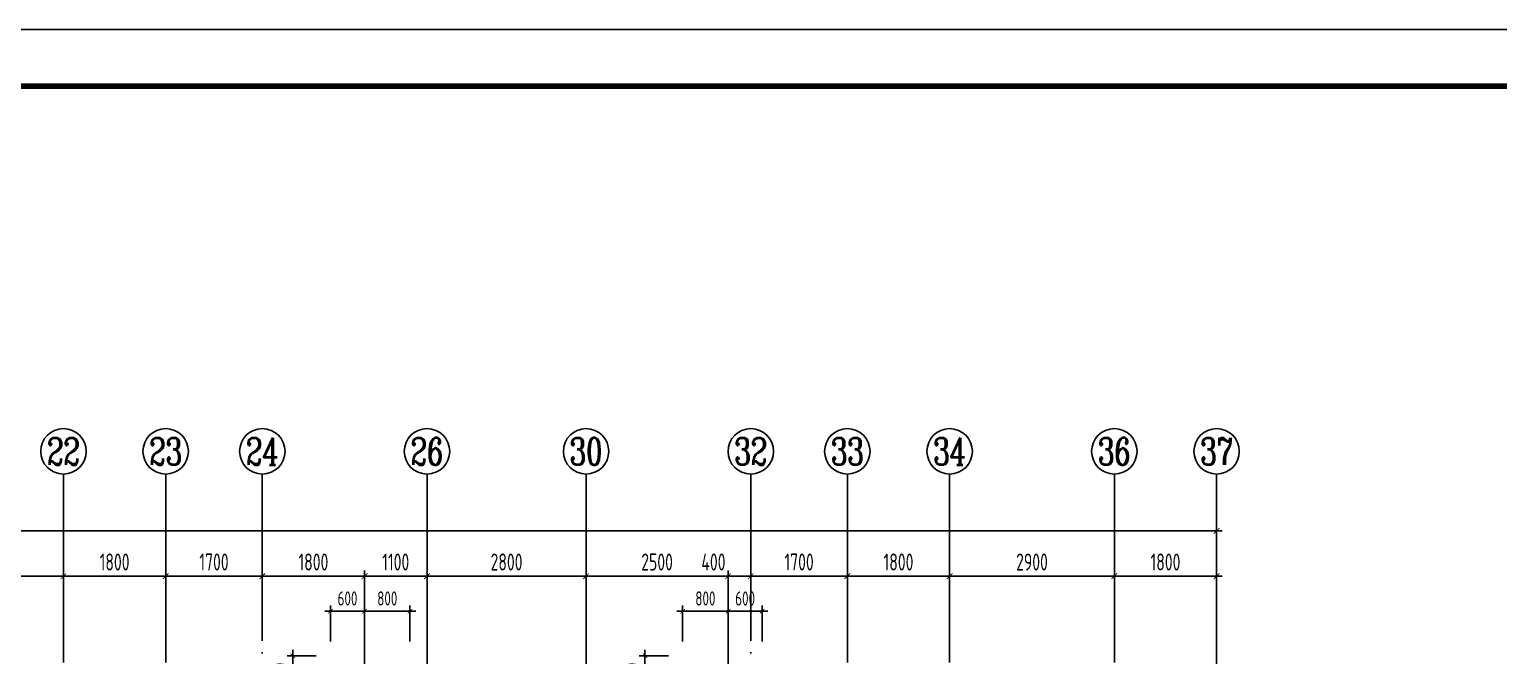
# Model space of a CAD drawing. Extents: x -668857 to 143095, y -247466 to 228182.
# Drawn here: x -398928 to -373064, y 215146 to 226182 of the extents above; entities that cross this region are included whole.
import ezdxf
from ezdxf.enums import TextEntityAlignment as Align

# ---------------------------------------------------------------- set-up
doc = ezdxf.new("R2010")
doc.units = 0
doc.header["$LTSCALE"] = 1000
doc.linetypes.add('DOTE', pattern=[2.42, 2, -0.2, 0.02, -0.2])
doc.layers.get('0').update_dxf_attribs({"linetype": 'CONTINUOUS'})
doc.layers.get('DEFPOINTS').update_dxf_attribs({"linetype": 'CONTINUOUS'})
for name, color, linetype in [('-TK', 7, 'CONTINUOUS'), ('A-AXIS', 1, 'CONTINUOUS'), ('A-DOTE', 10, 'DOTE'), ('AXIS_NUM', 7, 'CONTINUOUS'), ('S-J基础底板标注', 3, 'CONTINUOUS'), ('S-Y一般标注', 3, 'CONTINUOUS')]:
    doc.layers.add(name, color=color, linetype=linetype)
doc.styles.add('TSSD_Axis', font='complex.shx', dxfattribs={"width": 0.7, "bigfont": 'hztxt.shx'})
doc.styles.add('TSSD_DIMENSION', font='Tssdeng.shx', dxfattribs={"width": 0.7, "bigfont": 'tssdchn.shx'})
doc.dimstyles.new('TSSD_100_100', dxfattribs={"dimtxt": 300, "dimasz": 100, "dimexe": 100, "dimexo": 250, "dimgap": 100, "dimtad": 1, "dimdec": 0, "dimzin": 0, "dimdsep": 46, "dimtxsty": 'TSSD_DIMENSION', "dimblk": 'ARCHTICK', "dimcen": 0, "dimdle": 100, "dimclrt": 7, "dimadec": 0, "dimazin": 0, "dimtfac": 1, "dimtdec": 0, "dimtix": 1, "dimtmove": 2, "dimatfit": 3, "dimldrblk": 'ARCHTICK', "dimfxl": 0, "dimtolj": 1, "dimtzin": 0, "dimarcsym": 0})
doc.dimstyles.new('TSSD_100_100$0', dxfattribs={"dimtxt": 300, "dimasz": 80, "dimexe": 100, "dimexo": 250, "dimgap": 100, "dimtad": 1, "dimdec": 0, "dimzin": 0, "dimdsep": 46, "dimtxsty": 'TSSD_DIMENSION', "dimblk": 'ARCHTICK', "dimcen": 0, "dimdle": 100, "dimclrd": 3, "dimclre": 3, "dimclrt": 7, "dimadec": 0, "dimazin": 0, "dimtfac": 1, "dimtdec": 0, "dimtix": 1, "dimtmove": 2, "dimatfit": 3, "dimldrblk": 'ARCHTICK', "dimfxl": 0, "dimtolj": 1, "dimtzin": 0, "dimarcsym": 0})

# ---------------------------------------------------------------- blocks, each defined once
blk = doc.blocks.new('A1')
blk.add_lwpolyline([(0, 59400), (0, 0), (84100, 0), (84100, 59400)], close=True)
at = {"const_width": 100}
blk.add_lwpolyline([(2500, 58400), (2500, 1000), (83100, 1000), (83100, 58400)], close=True, dxfattribs=at)
blk = doc.blocks.new('ts_axno')
at = {"color": 0, "linetype": 'ByBlock', "lineweight": -2}
blk.add_circle((0, 0), 0.5, dxfattribs=at)
at = {"color": 0, "linetype": 'ByBlock', "lineweight": -2, "style": 'TSSD_Axis', "width": 0.7}
blk.add_attdef('A', text='', height=0.6, dxfattribs=at).set_placement((0, 0), align=Align.MIDDLE_CENTER)
blk = doc.blocks.new('_ArchTick')
at = {"color": 0, "linetype": 'ByBlock', "const_width": 0.15}
blk.add_lwpolyline([(-0.5, -0.5), (0.5, 0.5)], dxfattribs=at)
blk = doc.blocks.new('*D229')
at = {"layer": 'DEFPOINTS', "color": 0}
for p in [(34300, 22100), (31400, 21100), (34300, 21100)]:
    blk.add_point(p, dxfattribs=at)
at = {"layer": 'S-Y一般标注', "color": 0, "lineweight": -2}
for p, q in [((31300, 22100), (34400, 22100)), ((31400, 21350), (31400, 22200)), ((34300, 21350), (34300, 22200))]:
    blk.add_line(p, q, dxfattribs=at)
at = {"layer": 'S-Y一般标注', "color": 0, "lineweight": -2, "xscale": 100, "yscale": 100, "zscale": 100, "rotation": 180}
blk.add_blockref('_ArchTick', (31400, 22100), dxfattribs=at)
at = {"layer": 'S-Y一般标注', "color": 0, "lineweight": -2, "xscale": 100, "yscale": 100, "zscale": 100}
blk.add_blockref('_ArchTick', (34300, 22100), dxfattribs=at)
at = {"layer": 'S-Y一般标注', "color": 7, "insert": (32850, 22350), "char_height": 300, "attachment_point": 5, "style": 'TSSD_DIMENSION'}
blk.add_mtext('\\A1;2900', dxfattribs=at)
blk = doc.blocks.new('*D230')
at = {"layer": 'DEFPOINTS', "color": 0}
for p in [(36100, 22100), (34300, 21100), (36100, 21100)]:
    blk.add_point(p, dxfattribs=at)
at = {"layer": 'S-Y一般标注', "color": 0, "lineweight": -2}
for p, q in [((34200, 22100), (36200, 22100)), ((34300, 21350), (34300, 22200)), ((36100, 21350), (36100, 22200))]:
    blk.add_line(p, q, dxfattribs=at)
at = {"layer": 'S-Y一般标注', "color": 0, "lineweight": -2, "xscale": 100, "yscale": 100, "zscale": 100, "rotation": 180}
blk.add_blockref('_ArchTick', (34300, 22100), dxfattribs=at)
at = {"layer": 'S-Y一般标注', "color": 0, "lineweight": -2, "xscale": 100, "yscale": 100, "zscale": 100}
blk.add_blockref('_ArchTick', (36100, 22100), dxfattribs=at)
at = {"layer": 'S-Y一般标注', "color": 7, "insert": (35200, 22350), "char_height": 300, "attachment_point": 5, "style": 'TSSD_DIMENSION'}
blk.add_mtext('\\A1;1800', dxfattribs=at)
blk = doc.blocks.new('*D231')
at = {"layer": 'DEFPOINTS', "color": 0}
for p in [(37800, 22100), (36100, 21100), (37800, 21100)]:
    blk.add_point(p, dxfattribs=at)
at = {"layer": 'S-Y一般标注', "color": 0, "lineweight": -2}
for p, q in [((36000, 22100), (37900, 22100)), ((36100, 21350), (36100, 22200)), ((37800, 21350), (37800, 22200))]:
    blk.add_line(p, q, dxfattribs=at)
at = {"layer": 'S-Y一般标注', "color": 0, "lineweight": -2, "xscale": 100, "yscale": 100, "zscale": 100, "rotation": 180}
blk.add_blockref('_ArchTick', (36100, 22100), dxfattribs=at)
at = {"layer": 'S-Y一般标注', "color": 0, "lineweight": -2, "xscale": 100, "yscale": 100, "zscale": 100}
blk.add_blockref('_ArchTick', (37800, 22100), dxfattribs=at)
at = {"layer": 'S-Y一般标注', "color": 7, "insert": (36950, 22350), "char_height": 300, "attachment_point": 5, "style": 'TSSD_DIMENSION'}
blk.add_mtext('\\A1;1700', dxfattribs=at)
blk = doc.blocks.new('*D232')
at = {"layer": 'DEFPOINTS', "color": 0}
for p in [(40700, 22100), (39600, 21100), (40700, 21100)]:
    blk.add_point(p, dxfattribs=at)
at = {"layer": 'S-Y一般标注', "color": 0, "lineweight": -2}
for p, q in [((39500, 22100), (40800, 22100)), ((39600, 21350), (39600, 22200)), ((40700, 21350), (40700, 22200))]:
    blk.add_line(p, q, dxfattribs=at)
at = {"layer": 'S-Y一般标注', "color": 0, "lineweight": -2, "xscale": 100, "yscale": 100, "zscale": 100, "rotation": 180}
blk.add_blockref('_ArchTick', (39600, 22100), dxfattribs=at)
at = {"layer": 'S-Y一般标注', "color": 0, "lineweight": -2, "xscale": 100, "yscale": 100, "zscale": 100}
blk.add_blockref('_ArchTick', (40700, 22100), dxfattribs=at)
at = {"layer": 'S-Y一般标注', "color": 7, "insert": (40150, 22350), "char_height": 300, "attachment_point": 5, "style": 'TSSD_DIMENSION'}
blk.add_mtext('\\A1;1100', dxfattribs=at)
blk = doc.blocks.new('*D233')
at = {"layer": 'DEFPOINTS', "color": 0}
for p in [(43500, 22100), (40700, 21100), (43500, 21100)]:
    blk.add_point(p, dxfattribs=at)
at = {"layer": 'S-Y一般标注', "color": 0, "lineweight": -2}
for p, q in [((40600, 22100), (43600, 22100)), ((40700, 21350), (40700, 22200)), ((43500, 21350), (43500, 22200))]:
    blk.add_line(p, q, dxfattribs=at)
at = {"layer": 'S-Y一般标注', "color": 0, "lineweight": -2, "xscale": 100, "yscale": 100, "zscale": 100, "rotation": 180}
blk.add_blockref('_ArchTick', (40700, 22100), dxfattribs=at)
at = {"layer": 'S-Y一般标注', "color": 0, "lineweight": -2, "xscale": 100, "yscale": 100, "zscale": 100}
blk.add_blockref('_ArchTick', (43500, 22100), dxfattribs=at)
at = {"layer": 'S-Y一般标注', "color": 7, "insert": (42100, 22350), "char_height": 300, "attachment_point": 5, "style": 'TSSD_DIMENSION'}
blk.add_mtext('\\A1;2800', dxfattribs=at)
blk = doc.blocks.new('*D234')
at = {"layer": 'DEFPOINTS', "color": 0}
for p in [(46400, 22100), (46000, 21100), (46400, 21100)]:
    blk.add_point(p, dxfattribs=at)
at = {"layer": 'S-Y一般标注', "color": 0, "lineweight": -2}
for p, q in [((45900, 22100), (46500, 22100)), ((46000, 21350), (46000, 22200)), ((46400, 21350), (46400, 22200))]:
    blk.add_line(p, q, dxfattribs=at)
at = {"layer": 'S-Y一般标注', "color": 0, "lineweight": -2, "xscale": 100, "yscale": 100, "zscale": 100, "rotation": 180}
blk.add_blockref('_ArchTick', (46000, 22100), dxfattribs=at)
at = {"layer": 'S-Y一般标注', "color": 0, "lineweight": -2, "xscale": 100, "yscale": 100, "zscale": 100}
blk.add_blockref('_ArchTick', (46400, 22100), dxfattribs=at)
at = {"layer": 'S-Y一般标注', "color": 7, "insert": (45742, 22350), "char_height": 300, "attachment_point": 5, "style": 'TSSD_DIMENSION'}
blk.add_mtext('\\A1;400', dxfattribs=at)
blk = doc.blocks.new('*D235')
at = {"layer": 'DEFPOINTS', "color": 0}
for p in [(48100, 22100), (46400, 21100), (48100, 21100)]:
    blk.add_point(p, dxfattribs=at)
at = {"layer": 'S-Y一般标注', "color": 0, "lineweight": -2}
for p, q in [((46300, 22100), (48200, 22100)), ((46400, 21350), (46400, 22200)), ((48100, 21350), (48100, 22200))]:
    blk.add_line(p, q, dxfattribs=at)
at = {"layer": 'S-Y一般标注', "color": 0, "lineweight": -2, "xscale": 100, "yscale": 100, "zscale": 100, "rotation": 180}
blk.add_blockref('_ArchTick', (46400, 22100), dxfattribs=at)
at = {"layer": 'S-Y一般标注', "color": 0, "lineweight": -2, "xscale": 100, "yscale": 100, "zscale": 100}
blk.add_blockref('_ArchTick', (48100, 22100), dxfattribs=at)
at = {"layer": 'S-Y一般标注', "color": 7, "insert": (47250, 22350), "char_height": 300, "attachment_point": 5, "style": 'TSSD_DIMENSION'}
blk.add_mtext('\\A1;1700', dxfattribs=at)
blk = doc.blocks.new('*D236')
at = {"layer": 'DEFPOINTS', "color": 0}
for p in [(49900, 22100), (48100, 21100), (49900, 21100)]:
    blk.add_point(p, dxfattribs=at)
at = {"layer": 'S-Y一般标注', "color": 0, "lineweight": -2}
for p, q in [((48000, 22100), (50000, 22100)), ((48100, 21350), (48100, 22200)), ((49900, 21350), (49900, 22200))]:
    blk.add_line(p, q, dxfattribs=at)
at = {"layer": 'S-Y一般标注', "color": 0, "lineweight": -2, "xscale": 100, "yscale": 100, "zscale": 100, "rotation": 180}
blk.add_blockref('_ArchTick', (48100, 22100), dxfattribs=at)
at = {"layer": 'S-Y一般标注', "color": 0, "lineweight": -2, "xscale": 100, "yscale": 100, "zscale": 100}
blk.add_blockref('_ArchTick', (49900, 22100), dxfattribs=at)
at = {"layer": 'S-Y一般标注', "color": 7, "insert": (49000, 22350), "char_height": 300, "attachment_point": 5, "style": 'TSSD_DIMENSION'}
blk.add_mtext('\\A1;1800', dxfattribs=at)
blk = doc.blocks.new('*D237')
at = {"layer": 'DEFPOINTS', "color": 0}
for p in [(52800, 22100), (49900, 21100), (52800, 21100)]:
    blk.add_point(p, dxfattribs=at)
at = {"layer": 'S-Y一般标注', "color": 0, "lineweight": -2}
for p, q in [((49800, 22100), (52900, 22100)), ((49900, 21350), (49900, 22200)), ((52800, 21350), (52800, 22200))]:
    blk.add_line(p, q, dxfattribs=at)
at = {"layer": 'S-Y一般标注', "color": 0, "lineweight": -2, "xscale": 100, "yscale": 100, "zscale": 100, "rotation": 180}
blk.add_blockref('_ArchTick', (49900, 22100), dxfattribs=at)
at = {"layer": 'S-Y一般标注', "color": 0, "lineweight": -2, "xscale": 100, "yscale": 100, "zscale": 100}
blk.add_blockref('_ArchTick', (52800, 22100), dxfattribs=at)
at = {"layer": 'S-Y一般标注', "color": 7, "insert": (51350, 22350), "char_height": 300, "attachment_point": 5, "style": 'TSSD_DIMENSION'}
blk.add_mtext('\\A1;2900', dxfattribs=at)
blk = doc.blocks.new('*D238')
at = {"layer": 'DEFPOINTS', "color": 0}
for p in [(54600, 22100), (52800, 21100), (54600, 21100)]:
    blk.add_point(p, dxfattribs=at)
at = {"layer": 'S-Y一般标注', "color": 0, "lineweight": -2}
for p, q in [((52700, 22100), (54700, 22100)), ((52800, 21350), (52800, 22200)), ((54600, 21350), (54600, 22200))]:
    blk.add_line(p, q, dxfattribs=at)
at = {"layer": 'S-Y一般标注', "color": 0, "lineweight": -2, "xscale": 100, "yscale": 100, "zscale": 100, "rotation": 180}
blk.add_blockref('_ArchTick', (52800, 22100), dxfattribs=at)
at = {"layer": 'S-Y一般标注', "color": 0, "lineweight": -2, "xscale": 100, "yscale": 100, "zscale": 100}
blk.add_blockref('_ArchTick', (54600, 22100), dxfattribs=at)
at = {"layer": 'S-Y一般标注', "color": 7, "insert": (53700, 22350), "char_height": 300, "attachment_point": 5, "style": 'TSSD_DIMENSION'}
blk.add_mtext('\\A1;1800', dxfattribs=at)
blk = doc.blocks.new('*D239')
at = {"layer": 'DEFPOINTS', "color": 0}
for p in [(54600, 22900), (4600, 21100), (54600, 21100)]:
    blk.add_point(p, dxfattribs=at)
at = {"layer": 'S-Y一般标注', "color": 0, "lineweight": -2}
for p, q in [((4500, 22900), (54700, 22900)), ((4600, 21350), (4600, 23000)), ((54600, 21350), (54600, 23000))]:
    blk.add_line(p, q, dxfattribs=at)
at = {"layer": 'S-Y一般标注', "color": 0, "lineweight": -2, "xscale": 100, "yscale": 100, "zscale": 100, "rotation": 180}
blk.add_blockref('_ArchTick', (4600, 22900), dxfattribs=at)
at = {"layer": 'S-Y一般标注', "color": 0, "lineweight": -2, "xscale": 100, "yscale": 100, "zscale": 100}
blk.add_blockref('_ArchTick', (54600, 22900), dxfattribs=at)
at = {"layer": 'S-Y一般标注', "color": 7, "insert": (29600, 23150), "char_height": 300, "attachment_point": 5, "style": 'TSSD_DIMENSION'}
blk.add_mtext('\\A1;50000', dxfattribs=at)
blk = doc.blocks.new('*D254')
at = {"layer": 'DEFPOINTS', "color": 0}
for p in [(39600, 22100), (37800, 21100), (39600, 21100)]:
    blk.add_point(p, dxfattribs=at)
at = {"layer": 'S-Y一般标注', "color": 0, "lineweight": -2}
for p, q in [((37700, 22100), (39700, 22100)), ((37800, 21350), (37800, 22200)), ((39600, 21350), (39600, 22200))]:
    blk.add_line(p, q, dxfattribs=at)
at = {"layer": 'S-Y一般标注', "color": 0, "lineweight": -2, "xscale": 100, "yscale": 100, "zscale": 100, "rotation": 180}
blk.add_blockref('_ArchTick', (37800, 22100), dxfattribs=at)
at = {"layer": 'S-Y一般标注', "color": 0, "lineweight": -2, "xscale": 100, "yscale": 100, "zscale": 100}
blk.add_blockref('_ArchTick', (39600, 22100), dxfattribs=at)
at = {"layer": 'S-Y一般标注', "color": 7, "insert": (38700, 22350), "char_height": 300, "attachment_point": 5, "style": 'TSSD_DIMENSION'}
blk.add_mtext('\\A1;1800', dxfattribs=at)
blk = doc.blocks.new('*D255')
at = {"layer": 'DEFPOINTS', "color": 0}
for p in [(46000, 22100), (43500, 21100), (46000, 21100)]:
    blk.add_point(p, dxfattribs=at)
at = {"layer": 'S-Y一般标注', "color": 0, "lineweight": -2}
for p, q in [((43400, 22100), (46100, 22100)), ((43500, 21350), (43500, 22200)), ((46000, 21350), (46000, 22200))]:
    blk.add_line(p, q, dxfattribs=at)
at = {"layer": 'S-Y一般标注', "color": 0, "lineweight": -2, "xscale": 100, "yscale": 100, "zscale": 100, "rotation": 180}
blk.add_blockref('_ArchTick', (43500, 22100), dxfattribs=at)
at = {"layer": 'S-Y一般标注', "color": 0, "lineweight": -2, "xscale": 100, "yscale": 100, "zscale": 100}
blk.add_blockref('_ArchTick', (46000, 22100), dxfattribs=at)
at = {"layer": 'S-Y一般标注', "color": 7, "insert": (44750, 22350), "char_height": 300, "attachment_point": 5, "style": 'TSSD_DIMENSION'}
blk.add_mtext('\\A1;2500', dxfattribs=at)
blk = doc.blocks.new('*D942')
at = {"layer": 'DEFPOINTS', "color": 0}
for p in [(-394292, 215146), (-393628, 215146), (-393628, 214546)]:
    blk.add_point(p, dxfattribs=at)
at = {"layer": 'S-J基础底板标注', "color": 3, "lineweight": -2}
for p, q in [((-394292, 214446), (-394292, 215246)), ((-393878, 215146), (-394392, 215146)), ((-393878, 214546), (-394392, 214546))]:
    blk.add_line(p, q, dxfattribs=at)
at = {"layer": 'S-J基础底板标注', "color": 3, "lineweight": -2, "xscale": 80, "yscale": 80, "zscale": 80}
for p, rotation in [((-394292, 215146), 90), ((-394292, 214546), 270)]:
    blk.add_blockref('_ArchTick', p, dxfattribs=dict(at, rotation=rotation))
at = {"layer": 'S-J基础底板标注', "color": 7, "insert": (-394517, 214846), "char_height": 250, "attachment_point": 5, "rotation": 90, "style": 'TSSD_DIMENSION'}
blk.add_mtext('\\A1;600', dxfattribs=at)
blk = doc.blocks.new('*D950')
at = {"layer": 'DEFPOINTS', "color": 0}
for p in [(-388092, 215146), (-387428, 215146), (-387428, 214546)]:
    blk.add_point(p, dxfattribs=at)
at = {"layer": 'S-J基础底板标注', "color": 3, "lineweight": -2}
for p, q in [((-388092, 214446), (-388092, 215246)), ((-387678, 215146), (-388192, 215146)), ((-387678, 214546), (-388192, 214546))]:
    blk.add_line(p, q, dxfattribs=at)
at = {"layer": 'S-J基础底板标注', "color": 3, "lineweight": -2, "xscale": 80, "yscale": 80, "zscale": 80}
for p, rotation in [((-388092, 215146), 90), ((-388092, 214546), 270)]:
    blk.add_blockref('_ArchTick', p, dxfattribs=dict(at, rotation=rotation))
at = {"layer": 'S-J基础底板标注', "color": 7, "insert": (-388317, 214846), "char_height": 250, "attachment_point": 5, "rotation": 90, "style": 'TSSD_DIMENSION'}
blk.add_mtext('\\A1;600', dxfattribs=at)
blk = doc.blocks.new('*D952')
at = {"layer": 'DEFPOINTS', "color": 0}
for p in [(-386628, 215929), (-387428, 215146), (-386628, 215146)]:
    blk.add_point(p, dxfattribs=at)
at = {"layer": 'S-J基础底板标注', "color": 3, "lineweight": -2}
for p, q in [((-387428, 215396), (-387428, 216029)), ((-386628, 215396), (-386628, 216029)), ((-387528, 215929), (-386528, 215929))]:
    blk.add_line(p, q, dxfattribs=at)
at = {"layer": 'S-J基础底板标注', "color": 3, "lineweight": -2, "xscale": 80, "yscale": 80, "zscale": 80, "rotation": 180}
blk.add_blockref('_ArchTick', (-387428, 215929), dxfattribs=at)
at = {"layer": 'S-J基础底板标注', "color": 3, "lineweight": -2, "xscale": 80, "yscale": 80, "zscale": 80}
blk.add_blockref('_ArchTick', (-386628, 215929), dxfattribs=at)
at = {"layer": 'S-J基础底板标注', "color": 7, "insert": (-387028, 216154), "char_height": 250, "attachment_point": 5, "style": 'TSSD_DIMENSION'}
blk.add_mtext('\\A1;800', dxfattribs=at)
blk = doc.blocks.new('*D953')
at = {"layer": 'DEFPOINTS', "color": 0}
for p in [(-393028, 215929), (-393628, 215146), (-393028, 215146)]:
    blk.add_point(p, dxfattribs=at)
at = {"layer": 'S-J基础底板标注', "color": 3, "lineweight": -2}
for p, q in [((-393628, 215396), (-393628, 216029)), ((-393028, 215396), (-393028, 216029)), ((-393728, 215929), (-392928, 215929))]:
    blk.add_line(p, q, dxfattribs=at)
at = {"layer": 'S-J基础底板标注', "color": 3, "lineweight": -2, "xscale": 80, "yscale": 80, "zscale": 80}
for p, rotation in [((-393628, 215929), 179.9998922941232), ((-393028, 215929), 359.9998922941232)]:
    blk.add_blockref('_ArchTick', p, dxfattribs=dict(at, rotation=rotation))
at = {"layer": 'S-J基础底板标注', "color": 7, "insert": (-393328, 216154), "char_height": 250, "attachment_point": 5, "rotation": 359.9999, "style": 'TSSD_DIMENSION'}
blk.add_mtext('\\A1;600', dxfattribs=at)
blk = doc.blocks.new('*D982')
at = {"layer": 'DEFPOINTS', "color": 0}
for p in [(-392228, 215929), (-393028, 215146), (-392228, 215146)]:
    blk.add_point(p, dxfattribs=at)
at = {"layer": 'S-J基础底板标注', "color": 3, "lineweight": -2}
for p, q in [((-393028, 215396), (-393028, 216029)), ((-392228, 215396), (-392228, 216029)), ((-393128, 215929), (-392128, 215929))]:
    blk.add_line(p, q, dxfattribs=at)
at = {"layer": 'S-J基础底板标注', "color": 3, "lineweight": -2, "xscale": 80, "yscale": 80, "zscale": 80}
for p, rotation in [((-393028, 215929), 179.9998922941093), ((-392228, 215929), 359.9998922941092)]:
    blk.add_blockref('_ArchTick', p, dxfattribs=dict(at, rotation=rotation))
at = {"layer": 'S-J基础底板标注', "color": 7, "insert": (-392628, 216154), "char_height": 250, "attachment_point": 5, "rotation": 359.9999, "style": 'TSSD_DIMENSION'}
blk.add_mtext('\\A1;800', dxfattribs=at)
blk = doc.blocks.new('*D983')
at = {"layer": 'DEFPOINTS', "color": 0}
for p in [(-386028, 215929), (-386628, 215146), (-386028, 215146)]:
    blk.add_point(p, dxfattribs=at)
at = {"layer": 'S-J基础底板标注', "color": 3, "lineweight": -2}
for p, q in [((-386628, 215396), (-386628, 216029)), ((-386028, 215396), (-386028, 216029)), ((-386728, 215929), (-385928, 215929))]:
    blk.add_line(p, q, dxfattribs=at)
at = {"layer": 'S-J基础底板标注', "color": 3, "lineweight": -2, "xscale": 80, "yscale": 80, "zscale": 80, "rotation": 180}
blk.add_blockref('_ArchTick', (-386628, 215929), dxfattribs=at)
at = {"layer": 'S-J基础底板标注', "color": 3, "lineweight": -2, "xscale": 80, "yscale": 80, "zscale": 80}
blk.add_blockref('_ArchTick', (-386028, 215929), dxfattribs=at)
at = {"layer": 'S-J基础底板标注', "color": 7, "insert": (-386328, 216154), "char_height": 250, "attachment_point": 5, "style": 'TSSD_DIMENSION'}
blk.add_mtext('\\A1;600', dxfattribs=at)
blk = doc.blocks.new('20210726.16350016')
at = {"layer": 'A-AXIS'}
for p, q in [((34300, 21100), (34300, 23900)), ((36100, 21100), (36100, 23900)), ((37800, 21100), (37800, 23900)), ((40700, 21100), (40700, 23900)), ((43500, 21100), (43500, 23900)), ((46400, 21100), (46400, 23900)), ((48100, 21100), (48100, 23900)), ((49900, 21100), (49900, 23900)), ((52800, 21100), (52800, 23900)), ((54600, 21100), (54600, 23900))]:
    blk.add_line(p, q, dxfattribs=at)
at = {"layer": 'A-DOTE'}
for p, q in [((34300, 10900), (34300, 21100)), ((36100, 10900), (36100, 21100)), ((37800, 13700), (37800, 21100)), ((39600, 17600), (39600, 21100)), ((40700, 13100.3), (40700, 21100)), ((43500, 13100.3), (43500, 21100)), ((46000, 17600), (46000, 21100)), ((46400, 13700), (46400, 21100)), ((48100, 10900), (48100, 21100)), ((49900, 10900), (49900, 21100)), ((52800, 10900), (52800, 21100)), ((54600, 21100), (54600, 3600))]:
    blk.add_line(p, q, dxfattribs=at)
at = {"layer": 'A-AXIS'}
ref = blk.add_blockref('ts_axno', (34300, 24300), dxfattribs=dict(at, xscale=800, yscale=800, zscale=800))
ref.add_attrib('14', '22', dxfattribs={"layer": 'AXIS_NUM', "height": 480, "style": 'TSSD_Axis', "width": 0.7}).set_placement((34300, 24300), align=Align.MIDDLE_CENTER)
ref = blk.add_blockref('ts_axno', (36100, 24300), dxfattribs=dict(at, xscale=800, yscale=800, zscale=800))
ref.add_attrib('15', '23', dxfattribs={"layer": 'AXIS_NUM', "height": 480, "style": 'TSSD_Axis', "width": 0.7}).set_placement((36100, 24300), align=Align.MIDDLE_CENTER)
ref = blk.add_blockref('ts_axno', (37800, 24300), dxfattribs=dict(at, xscale=800, yscale=800, zscale=800))
ref.add_attrib('16', '24', dxfattribs={"layer": 'AXIS_NUM', "height": 480, "style": 'TSSD_Axis', "width": 0.7}).set_placement((37800, 24300), align=Align.MIDDLE_CENTER)
ref = blk.add_blockref('ts_axno', (40700, 24300), dxfattribs=dict(at, xscale=800, yscale=800, zscale=800))
ref.add_attrib('17', '26', dxfattribs={"layer": 'AXIS_NUM', "height": 480, "style": 'TSSD_Axis', "width": 0.7}).set_placement((40700, 24300), align=Align.MIDDLE_CENTER)
ref = blk.add_blockref('ts_axno', (43500, 24300), dxfattribs=dict(at, xscale=800, yscale=800, zscale=800))
ref.add_attrib('18', '30', dxfattribs={"layer": 'AXIS_NUM', "height": 480, "style": 'TSSD_Axis', "width": 0.7}).set_placement((43500, 24300), align=Align.MIDDLE_CENTER)
ref = blk.add_blockref('ts_axno', (46400, 24300), dxfattribs=dict(at, xscale=800, yscale=800, zscale=800))
ref.add_attrib('19', '32', dxfattribs={"layer": 'AXIS_NUM', "height": 480, "style": 'TSSD_Axis', "width": 0.7}).set_placement((46400, 24300), align=Align.MIDDLE_CENTER)
ref = blk.add_blockref('ts_axno', (48100, 24300), dxfattribs=dict(at, xscale=800, yscale=800, zscale=800))
ref.add_attrib('20', '33', dxfattribs={"layer": 'AXIS_NUM', "height": 480, "style": 'TSSD_Axis', "width": 0.7}).set_placement((48100, 24300), align=Align.MIDDLE_CENTER)
ref = blk.add_blockref('ts_axno', (49900, 24300), dxfattribs=dict(at, xscale=800, yscale=800, zscale=800))
ref.add_attrib('21', '34', dxfattribs={"layer": 'AXIS_NUM', "height": 480, "style": 'TSSD_Axis', "width": 0.7}).set_placement((49900, 24300), align=Align.MIDDLE_CENTER)
ref = blk.add_blockref('ts_axno', (52800, 24300), dxfattribs=dict(at, xscale=800, yscale=800, zscale=800))
ref.add_attrib('22', '36', dxfattribs={"layer": 'AXIS_NUM', "height": 480, "style": 'TSSD_Axis', "width": 0.7}).set_placement((52800, 24300), align=Align.MIDDLE_CENTER)
ref = blk.add_blockref('ts_axno', (54600, 24300), dxfattribs=dict(at, xscale=800, yscale=800, zscale=800))
ref.add_attrib('23', '37', dxfattribs={"layer": 'AXIS_NUM', "height": 480, "style": 'TSSD_Axis', "width": 0.7}).set_placement((54600, 24300), align=Align.MIDDLE_CENTER)
at = {"layer": 'S-Y一般标注'}
for base, p1, p2, picture, middle in [((54600, 22900), (4600, 21100), (54600, 21100), '*D239', (29600, 23150)), ((34300, 22100), (31400, 21100), (34300, 21100), '*D229', (32850, 22350)), ((36100, 22100), (34300, 21100), (36100, 21100), '*D230', (35200, 22350)), ((37800, 22100), (36100, 21100), (37800, 21100), '*D231', (36950, 22350)), ((39600, 22100), (37800, 21100), (39600, 21100), '*D254', (38700, 22350)), ((40700, 22100), (39600, 21100), (40700, 21100), '*D232', (40150, 22350)), ((43500, 22100), (40700, 21100), (43500, 21100), '*D233', (42100, 22350)), ((46000, 22100), (43500, 21100), (46000, 21100), '*D255', (44750, 22350)), ((48100, 22100), (46400, 21100), (48100, 21100), '*D235', (47250, 22350)), ((49900, 22100), (48100, 21100), (49900, 21100), '*D236', (49000, 22350)), ((52800, 22100), (49900, 21100), (52800, 21100), '*D237', (51350, 22350)), ((54600, 22100), (52800, 21100), (54600, 21100), '*D238', (53700, 22350))]:
    dim = blk.add_linear_dim(base=base, p1=p1, p2=p2, dimstyle='TSSD_100_100', dxfattribs=at)
    dim.commit()
    dim.dimension.update_dxf_attribs({"geometry": picture, "text_midpoint": middle})
dim = blk.add_linear_dim(base=(46400, 22100), p1=(46000, 21100), p2=(46400, 21100), dimstyle='TSSD_100_100', dxfattribs=at)
dim.commit()
dim.dimension.update_dxf_attribs({"geometry": '*D234', "text_midpoint": (45741.9, 22350), "dimtype": 160})

msp = doc.modelspace()

# ---------------------------------------------------------------- block references
at = {"layer": '-TK'}
msp.add_blockref('A1', (-443684.71, 166782.28), dxfattribs=at)
at = {"layer": 'A-DOTE'}
msp.add_blockref('20210726.16350016', (-432628.28, 194446.36), dxfattribs=at)

# ---------------------------------------------------------------- dimensions: what is measured, and where the dimension line sits
at = {"layer": 'S-J基础底板标注'}
for p1, p2, distance, picture, middle in [((-393628.29, 215146.41), (-393028.28, 215146.41), 782.91, '*D953', (-393328.29, 216154.32)), ((-393028.28, 215146.41), (-392228.29, 215146.41), 782.91, '*D982', (-392628.29, 216154.32)), ((-387428.29, 215146.41), (-386628.28, 215146.41), 782.91, '*D952', (-387028.29, 216154.32)), ((-386628.28, 215146.41), (-386028.29, 215146.41), 782.91, '*D983', (-386328.29, 216154.32)), ((-393628.29, 214546.41), (-393628.29, 215146.41), 663.65, '*D942', (-394516.94, 214846.41)), ((-387428.29, 214546.41), (-387428.29, 215146.41), 663.65, '*D950', (-388316.94, 214846.41))]:
    dim = msp.add_aligned_dim(p1=p1, p2=p2, distance=distance, dimstyle='TSSD_100_100$0', override={"dimtxt": 250}, dxfattribs=at)
    dim.commit()
    dim.dimension.update_dxf_attribs({"geometry": picture, "text_midpoint": middle})

doc.saveas('drawing.dxf')
